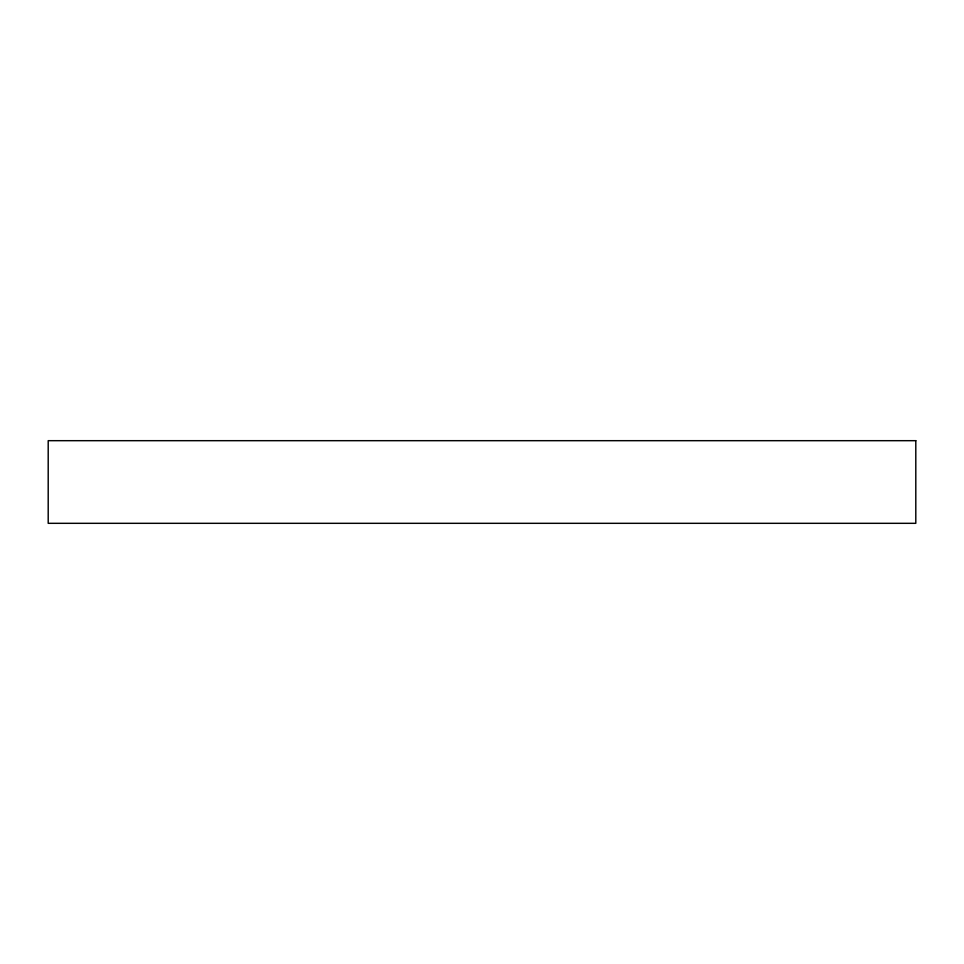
<?xml version="1.0" encoding="UTF-8"?>
<svg xmlns="http://www.w3.org/2000/svg" width="964" height="964" viewBox="0 0 964 964"><rect width="100%" height="100%" fill="white"/><g stroke="black" fill="none" stroke-linecap="round" stroke-linejoin="round"><path stroke-width="1.45" d="M915.8 440.681L48.2 440.681L48.2 523.319L915.8 523.319L915.8 440.681"/></g></svg>
